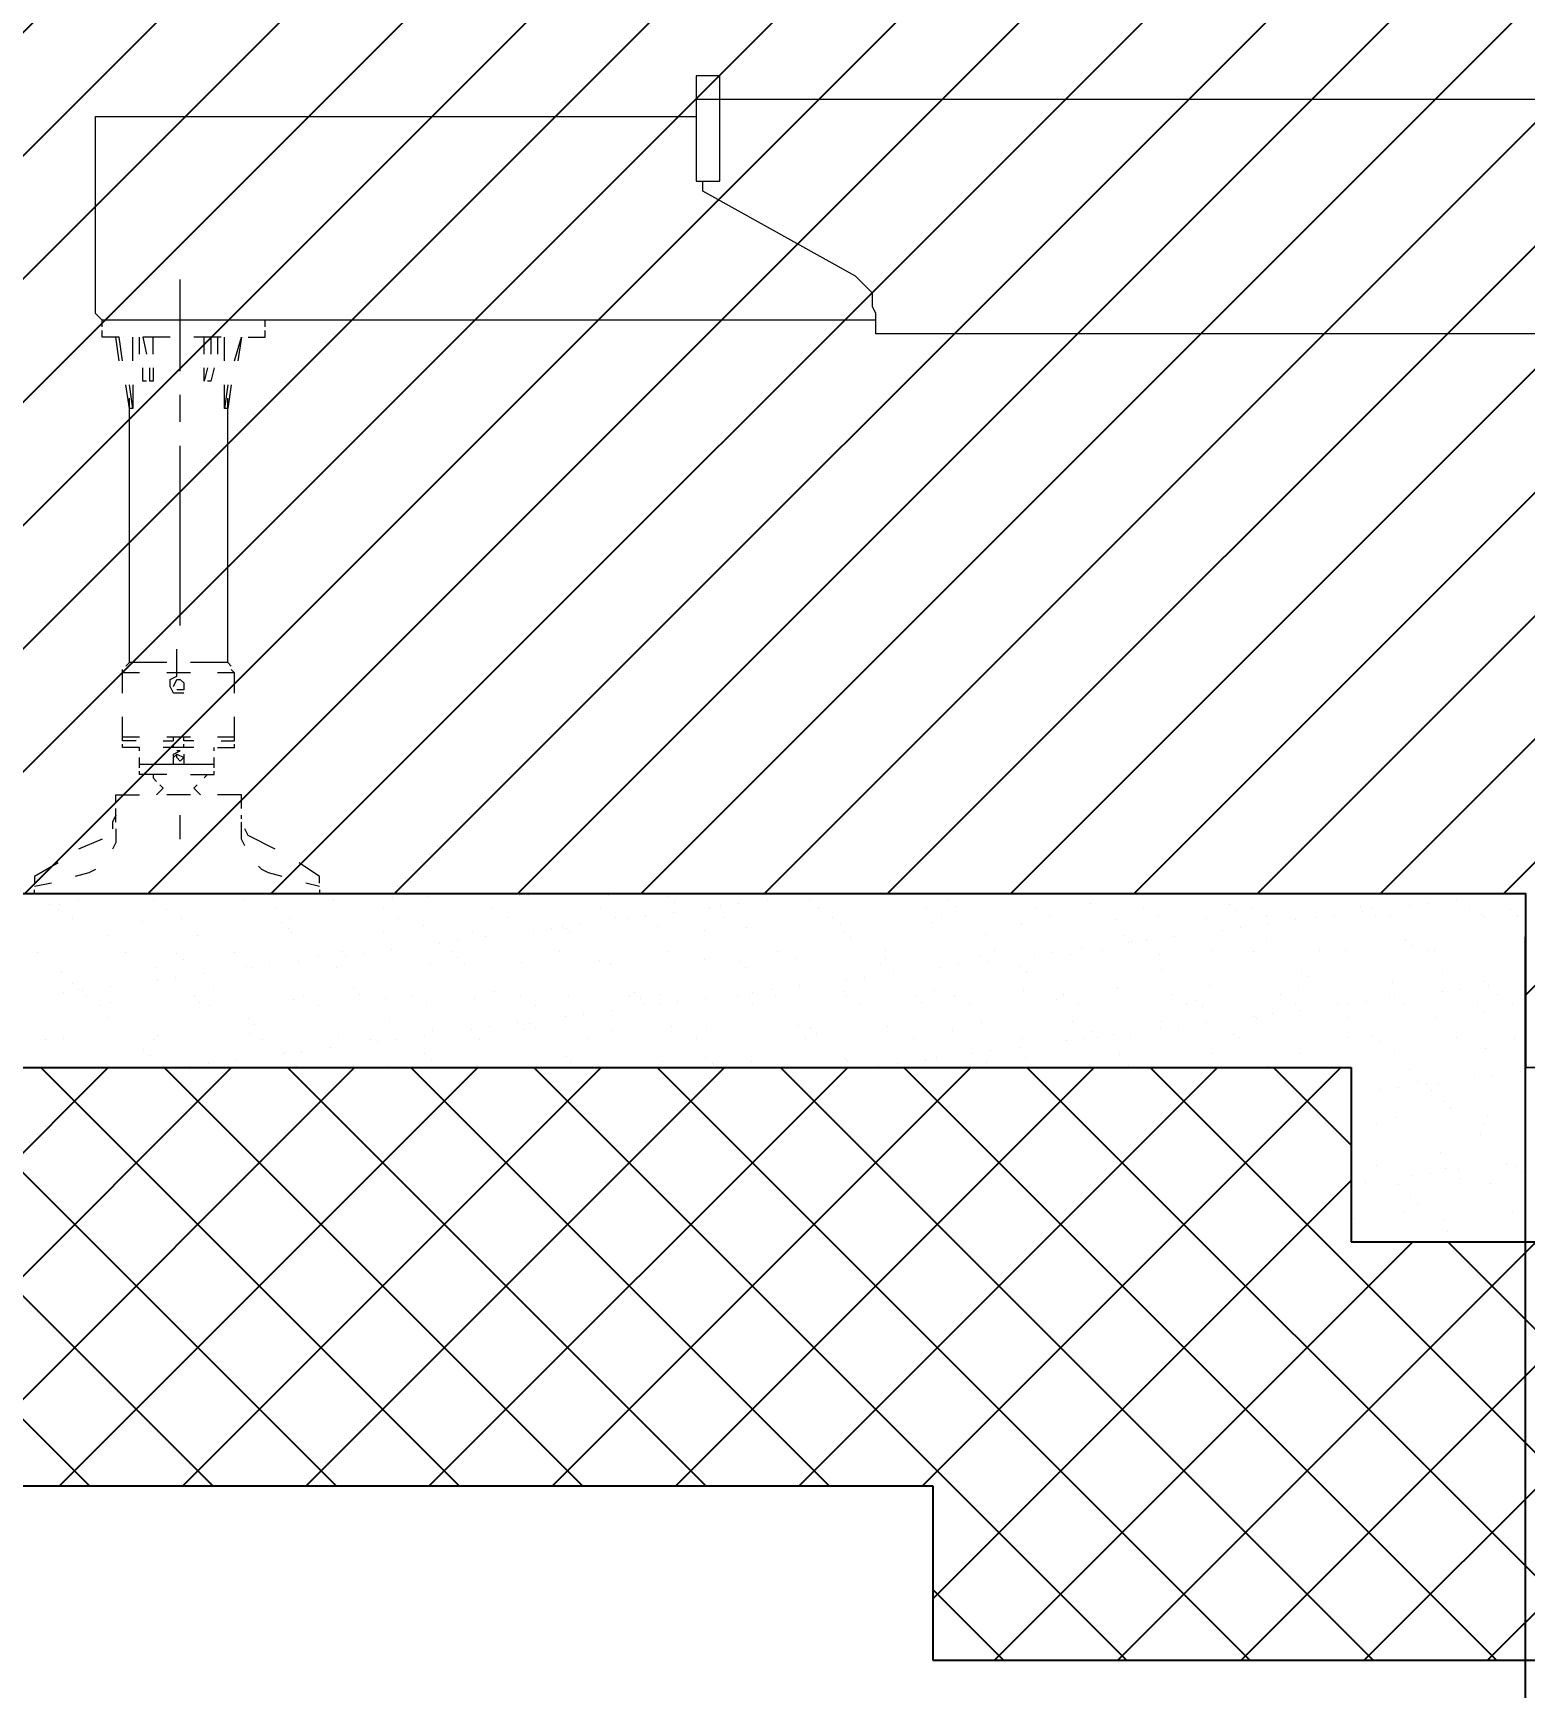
# Model space of a CAD drawing. Header units: metres. Extents: x 668617 to 675126, y 2286318 to 2293677.
# Drawn here: x 672247.863 to 672250.003, y 2287821.657 to 2287824.031 of the extents above; entities that cross this region are included whole.
import ezdxf

# ---------------------------------------------------------------- set-up
doc = ezdxf.new("R2010")
doc.units = ezdxf.units.M
doc.header["$MEASUREMENT"] = 0
doc.layers.add('DMTG_SECCIONES_VIALES', color=250, linetype='Continuous')
doc.styles.get("Standard").update_dxf_attribs({"font": 'arial.ttf'})
doc.dimstyles.get("Standard").update_dxf_attribs({"dimtxt": 0.18, "dimasz": 0.18, "dimexe": 0.18, "dimexo": 0.0625, "dimgap": 0.09, "dimtad": 0, "dimtih": 1, "dimtoh": 1, "dimdec": 4, "dimzin": 0, "dimdsep": 46, "dimtxsty": 'Standard', "dimcen": 0.09, "dimadec": 0, "dimazin": 0, "dimtfac": 1, "dimtdec": 4, "dimtofl": 0, "dimtmove": 0, "dimatfit": 3, "dimfxl": 1, "dimtolj": 1, "dimtzin": 0, "dimarcsym": 0})

# ---------------------------------------------------------------- blocks, each defined once
blk = doc.blocks.new('*D424')
at = {"layer": 'Defpoints', "color": 0, "transparency": 16777216}
for p in [(672246.3035, 2287822.7967), (672250.0035, 2287822.7967), (672250.0035, 2287821.1552)]:
    blk.add_point(p, dxfattribs=at)
at = {"layer": 'DMTG_SECCIONES_VIALES', "color": 0, "lineweight": -2, "transparency": 16777216}
for p, q in [((672246.3035, 2287822.7342), (672246.3035, 2287820.9752)), ((672250.0035, 2287822.7342), (672250.0035, 2287820.9752)), ((672246.4835, 2287821.1552), (672247.8301, 2287821.1552)), ((672249.8235, 2287821.1552), (672248.477, 2287821.1552))]:
    blk.add_line(p, q, dxfattribs=at)
at = {"layer": 'DMTG_SECCIONES_VIALES', "color": 0, "transparency": 16777216}
for points in [[(672246.4835, 2287821.1852), (672246.4835, 2287821.1252), (672246.3035, 2287821.1552)], [(672249.8235, 2287821.1852), (672249.8235, 2287821.1252), (672250.0035, 2287821.1552)]]:
    blk.add_solid(points, dxfattribs=at)
at = {"layer": 'DMTG_SECCIONES_VIALES', "color": 0, "transparency": 16777216, "insert": (672248.1535, 2287821.1552), "char_height": 0.18, "attachment_point": 5}
blk.add_mtext('\\A1;3.70', dxfattribs=at)
blk = doc.blocks.new('_ArchTick')
at = {"color": 0, "linetype": 'ByBlock', "const_width": 0.15}
blk.add_lwpolyline([(-0.5, -0.5), (0.5, 0.5)], dxfattribs=at)
blk = doc.blocks.new('*D402')
at = {"layer": 'Defpoints', "color": 0, "transparency": 16777216}
for p in [(672246.3035, 2287822.7967), (672286.8035, 2287822.7967), (672286.8035, 2287820.242)]:
    blk.add_point(p, dxfattribs=at)
at = {"layer": 'DMTG_SECCIONES_VIALES', "color": 0, "lineweight": -2, "transparency": 16777216}
for p, q in [((672246.3035, 2287822.7342), (672246.3035, 2287820.062)), ((672286.8035, 2287822.7342), (672286.8035, 2287820.062)), ((672246.3035, 2287820.242), (672266.1565, 2287820.242)), ((672286.8035, 2287820.242), (672266.9506, 2287820.242))]:
    blk.add_line(p, q, dxfattribs=at)
at = {"layer": 'DMTG_SECCIONES_VIALES', "color": 0, "lineweight": -2, "transparency": 16777216, "xscale": 0.18, "yscale": 0.18, "zscale": 0.18, "rotation": 180}
blk.add_blockref('_ArchTick', (672246.3035, 2287820.242), dxfattribs=at)
at = {"layer": 'DMTG_SECCIONES_VIALES', "color": 0, "lineweight": -2, "transparency": 16777216, "xscale": 0.18, "yscale": 0.18, "zscale": 0.18}
blk.add_blockref('_ArchTick', (672286.8035, 2287820.242), dxfattribs=at)
at = {"layer": 'DMTG_SECCIONES_VIALES', "color": 0, "transparency": 16777216, "insert": (672266.5535, 2287820.242), "char_height": 0.18, "attachment_point": 5}
blk.add_mtext('\\A1;40.50', dxfattribs=at)

msp = doc.modelspace()

# ---------------------------------------------------------------- hatches: boundary and pattern name
at = {"layer": 'DMTG_SECCIONES_VIALES'}
h = msp.add_hatch(dxfattribs=at)
h.set_pattern_fill('ANSI31', color=51)
h.set_pattern_definition([(45, (672091.9349, 2287760.21828), (-0.08838835, 0.08838835), [])])
h.paths.add_polyline_path([(672259.70355, 2287827.58827), (672246.60757, 2287827.58827), (672246.60757, 2287822.79673), (672250.00355, 2287822.79673), (672250.00355, 2287822.54755), (672259.70355, 2287822.54591)])

# ---------------------------------------------------------------- linework, layer by layer
at = {"layer": 'DMTG_SECCIONES_VIALES', "linetype": 'Continuous', "lineweight": 20}
msp.add_line((672248.0793, 2287822.99627), (672248.0793, 2287822.98167), dxfattribs=at)
at = {"layer": 'DMTG_SECCIONES_VIALES'}
for p, q in [((672246.30355, 2287822.79673), (672250.00355, 2287822.79673)), ((672246.30355, 2287822.54673), (672249.75355, 2287822.54673)), ((672249.75355, 2287822.54673), (672249.75355, 2287822.29673)), ((672249.75355, 2287822.29673), (672259.95355, 2287822.29673)), ((672246.30355, 2287821.94673), (672249.15355, 2287821.94673)), ((672249.15355, 2287821.94673), (672249.15355, 2287821.69673)), ((672249.15355, 2287821.69673), (672260.55355, 2287821.69673))]:
    msp.add_line(p, q, dxfattribs=at)
at = {"layer": 'DMTG_SECCIONES_VIALES', "color": 18, "linetype": 'Continuous', "true_color": 0x000000}
for p, q in [((672247.97637, 2287822.79626), (672247.97637, 2287822.79626)), ((672247.99609, 2287822.79567), (672247.99609, 2287822.79567)), ((672248.98431, 2287822.79631), (672248.98431, 2287822.79631)), ((672247.88753, 2287822.78138), (672247.88753, 2287822.78138)), ((672247.89916, 2287822.77385), (672247.89916, 2287822.77385)), ((672247.9008, 2287822.78125), (672247.9008, 2287822.78125)), ((672247.92817, 2287822.78673), (672247.92817, 2287822.78673)), ((672248.03584, 2287822.78611), (672248.03584, 2287822.78611)), ((672248.05487, 2287822.77413), (672248.05487, 2287822.77413)), ((672248.16672, 2287822.78778), (672248.16672, 2287822.78778)), ((672248.21057, 2287822.77442), (672248.21057, 2287822.77442)), ((672248.29463, 2287822.78717), (672248.29463, 2287822.78717)), ((672248.36628, 2287822.7747), (672248.36628, 2287822.7747)), ((672248.37947, 2287822.79012), (672248.37947, 2287822.79012)), ((672248.42967, 2287822.79203), (672248.42967, 2287822.79203)), ((672248.52199, 2287822.77498), (672248.52199, 2287822.77498)), ((672248.56055, 2287822.7937), (672248.56055, 2287822.7937)), ((672248.57327, 2287822.79414), (672248.57327, 2287822.79414)), ((672248.67769, 2287822.77527), (672248.67769, 2287822.77527)), ((672248.68846, 2287822.79309), (672248.68846, 2287822.79309)), ((672248.77334, 2287822.79242), (672248.77334, 2287822.79242)), ((672248.78256, 2287822.78398), (672248.78256, 2287822.78398)), ((672248.8334, 2287822.77555), (672248.8334, 2287822.77555)), ((672248.84972, 2287822.77859), (672248.84972, 2287822.77859)), ((672248.87575, 2287822.78202), (672248.87575, 2287822.78202)), ((672248.9164, 2287822.78737), (672248.9164, 2287822.78737)), ((672248.97636, 2287822.788), (672248.97636, 2287822.788)), ((672248.98911, 2287822.77583), (672248.98911, 2287822.77583)), ((672249.14482, 2287822.77611), (672249.14482, 2287822.77611)), ((672249.17644, 2287822.78628), (672249.17644, 2287822.78628)), ((672249.18565, 2287822.77784), (672249.18565, 2287822.77784)), ((672249.30052, 2287822.7764), (672249.30052, 2287822.7764)), ((672249.37946, 2287822.78186), (672249.37946, 2287822.78186)), ((672249.45623, 2287822.77668), (672249.45623, 2287822.77668)), ((672249.57953, 2287822.78014), (672249.57953, 2287822.78014)), ((672249.58875, 2287822.7717), (672249.58875, 2287822.7717)), ((672249.61194, 2287822.77696), (672249.61194, 2287822.77696)), ((672249.76764, 2287822.77725), (672249.76764, 2287822.77725)), ((672249.78255, 2287822.77572), (672249.78255, 2287822.77572)), ((672249.83794, 2287822.77924), (672249.83794, 2287822.77924)), ((672249.86397, 2287822.78266), (672249.86397, 2287822.78266)), ((672249.90462, 2287822.78802), (672249.90462, 2287822.78802)), ((672249.92335, 2287822.77753), (672249.92335, 2287822.77753)), ((672249.98263, 2287822.77401), (672249.98263, 2287822.77401)), ((672247.92024, 2287822.76042), (672247.92024, 2287822.76042)), ((672248.01987, 2287822.7564), (672248.01987, 2287822.7564)), ((672248.07595, 2287822.7607), (672248.07595, 2287822.7607)), ((672248.21994, 2287822.75468), (672248.21994, 2287822.75468)), ((672248.23166, 2287822.76098), (672248.23166, 2287822.76098)), ((672248.38737, 2287822.76127), (672248.38737, 2287822.76127)), ((672248.42296, 2287822.75026), (672248.42296, 2287822.75026)), ((672248.54307, 2287822.76155), (672248.54307, 2287822.76155)), ((672248.62304, 2287822.74854), (672248.62304, 2287822.74854)), ((672248.64722, 2287822.75193), (672248.64722, 2287822.75193)), ((672248.69878, 2287822.76183), (672248.69878, 2287822.76183)), ((672248.71513, 2287822.76087), (672248.71513, 2287822.76087)), ((672248.74116, 2287822.7643), (672248.74116, 2287822.7643)), ((672248.75904, 2287822.74849), (672248.75904, 2287822.74849)), ((672248.78181, 2287822.76965), (672248.78181, 2287822.76965)), ((672248.85449, 2287822.76212), (672248.85449, 2287822.76212)), ((672248.88695, 2287822.74788), (672248.88695, 2287822.74788)), ((672249.01019, 2287822.7624), (672249.01019, 2287822.7624)), ((672249.02199, 2287822.75275), (672249.02199, 2287822.75275)), ((672249.15287, 2287822.75441), (672249.15287, 2287822.75441)), ((672249.1659, 2287822.76268), (672249.1659, 2287822.76268)), ((672249.28077, 2287822.7538), (672249.28077, 2287822.7538)), ((672249.32161, 2287822.76297), (672249.32161, 2287822.76297)), ((672249.41582, 2287822.75867), (672249.41582, 2287822.75867)), ((672249.47731, 2287822.76325), (672249.47731, 2287822.76325)), ((672249.5467, 2287822.76034), (672249.5467, 2287822.76034)), ((672249.63302, 2287822.76353), (672249.63302, 2287822.76353)), ((672249.63544, 2287822.75258), (672249.63544, 2287822.75258)), ((672249.6746, 2287822.75972), (672249.6746, 2287822.75972)), ((672249.70335, 2287822.76152), (672249.70335, 2287822.76152)), ((672249.72938, 2287822.76495), (672249.72938, 2287822.76495)), ((672249.77003, 2287822.7703), (672249.77003, 2287822.7703)), ((672249.78873, 2287822.76381), (672249.78873, 2287822.76381)), ((672249.80965, 2287822.76459), (672249.80965, 2287822.76459)), ((672249.94053, 2287822.76626), (672249.94053, 2287822.76626)), ((672249.94444, 2287822.7641), (672249.94444, 2287822.7641)), ((672249.99184, 2287822.76556), (672249.99184, 2287822.76556)), ((672247.97138, 2287822.73665), (672247.97138, 2287822.73665)), ((672248.09929, 2287822.73604), (672248.09929, 2287822.73604)), ((672248.22916, 2287822.74623), (672248.22916, 2287822.74623)), ((672248.23433, 2287822.7409), (672248.23433, 2287822.7409)), ((672248.36521, 2287822.74257), (672248.36521, 2287822.74257)), ((672248.44595, 2287822.72544), (672248.44595, 2287822.72544)), ((672248.47198, 2287822.72886), (672248.47198, 2287822.72886)), ((672248.49312, 2287822.74196), (672248.49312, 2287822.74196)), ((672248.51263, 2287822.73421), (672248.51263, 2287822.73421)), ((672248.58054, 2287822.74316), (672248.58054, 2287822.74316)), ((672248.60657, 2287822.74658), (672248.60657, 2287822.74658)), ((672248.62816, 2287822.74682), (672248.62816, 2287822.74682)), ((672248.63225, 2287822.7401), (672248.63225, 2287822.7401)), ((672248.82606, 2287822.74412), (672248.82606, 2287822.74412)), ((672249.02613, 2287822.7424), (672249.02613, 2287822.7424)), ((672249.03535, 2287822.73396), (672249.03535, 2287822.73396)), ((672249.22915, 2287822.73798), (672249.22915, 2287822.73798)), ((672249.42923, 2287822.73626), (672249.42923, 2287822.73626)), ((672249.43417, 2287822.72608), (672249.43417, 2287822.72608)), ((672249.43844, 2287822.72782), (672249.43844, 2287822.72782)), ((672249.4602, 2287822.72951), (672249.4602, 2287822.72951)), ((672249.50085, 2287822.73486), (672249.50085, 2287822.73486)), ((672249.56876, 2287822.7438), (672249.56876, 2287822.7438)), ((672249.59479, 2287822.74723), (672249.59479, 2287822.74723)), ((672249.63225, 2287822.73184), (672249.63225, 2287822.73184)), ((672249.83232, 2287822.73012), (672249.83232, 2287822.73012)), ((672247.86956, 2287822.71251), (672247.86956, 2287822.71251)), ((672247.99615, 2287822.71206), (672247.99615, 2287822.71206)), ((672248.06964, 2287822.7108), (672248.06964, 2287822.7108)), ((672248.07885, 2287822.70235), (672248.07885, 2287822.70235)), ((672248.15186, 2287822.71234), (672248.15186, 2287822.71234)), ((672248.27266, 2287822.70637), (672248.27266, 2287822.70637)), ((672248.30756, 2287822.71263), (672248.30756, 2287822.71263)), ((672248.31137, 2287822.70772), (672248.31137, 2287822.70772)), ((672248.33739, 2287822.71114), (672248.33739, 2287822.71114)), ((672248.37804, 2287822.7165), (672248.37804, 2287822.7165)), ((672248.46327, 2287822.71291), (672248.46327, 2287822.71291)), ((672248.47273, 2287822.70466), (672248.47273, 2287822.70466)), ((672248.61898, 2287822.71319), (672248.61898, 2287822.71319)), ((672248.77468, 2287822.71348), (672248.77468, 2287822.71348)), ((672248.82665, 2287822.70161), (672248.82665, 2287822.70161)), ((672248.93039, 2287822.71376), (672248.93039, 2287822.71376)), ((672248.95753, 2287822.70328), (672248.95753, 2287822.70328)), ((672249.08543, 2287822.70267), (672249.08543, 2287822.70267)), ((672249.0861, 2287822.71404), (672249.0861, 2287822.71404)), ((672249.22048, 2287822.70754), (672249.22048, 2287822.70754)), ((672249.24181, 2287822.71433), (672249.24181, 2287822.71433)), ((672249.29959, 2287822.70836), (672249.29959, 2287822.70836)), ((672249.32561, 2287822.71179), (672249.32561, 2287822.71179)), ((672249.35136, 2287822.7092), (672249.35136, 2287822.7092)), ((672249.36626, 2287822.71714), (672249.36626, 2287822.71714)), ((672249.39751, 2287822.71461), (672249.39751, 2287822.71461)), ((672249.47926, 2287822.70859), (672249.47926, 2287822.70859)), ((672249.55322, 2287822.71489), (672249.55322, 2287822.71489)), ((672249.61431, 2287822.71346), (672249.61431, 2287822.71346)), ((672249.70893, 2287822.71517), (672249.70893, 2287822.71517)), ((672249.74519, 2287822.71513), (672249.74519, 2287822.71513)), ((672249.84154, 2287822.72168), (672249.84154, 2287822.72168)), ((672249.86463, 2287822.71546), (672249.86463, 2287822.71546)), ((672249.87309, 2287822.71451), (672249.87309, 2287822.71451)), ((672247.90395, 2287822.68491), (672247.90395, 2287822.68491)), ((672248.03899, 2287822.68977), (672248.03899, 2287822.68977)), ((672248.10886, 2287822.68106), (672248.10886, 2287822.68106)), ((672248.16987, 2287822.69144), (672248.16987, 2287822.69144)), ((672248.17678, 2287822.69), (672248.17678, 2287822.69)), ((672248.2028, 2287822.69343), (672248.2028, 2287822.69343)), ((672248.24345, 2287822.69878), (672248.24345, 2287822.69878)), ((672248.29778, 2287822.69083), (672248.29778, 2287822.69083)), ((672248.43282, 2287822.69569), (672248.43282, 2287822.69569)), ((672248.48195, 2287822.69621), (672248.48195, 2287822.69621)), ((672248.5637, 2287822.69736), (672248.5637, 2287822.69736)), ((672248.67575, 2287822.70024), (672248.67575, 2287822.70024)), ((672248.69161, 2287822.69675), (672248.69161, 2287822.69675)), ((672248.87582, 2287822.69852), (672248.87582, 2287822.69852)), ((672248.88504, 2287822.69007), (672248.88504, 2287822.69007)), ((672249.07885, 2287822.6941), (672249.07885, 2287822.6941)), ((672249.09708, 2287822.6817), (672249.09708, 2287822.6817)), ((672249.165, 2287822.69064), (672249.165, 2287822.69064)), ((672249.19102, 2287822.69407), (672249.19102, 2287822.69407)), ((672249.23167, 2287822.69942), (672249.23167, 2287822.69942)), ((672249.27892, 2287822.69238), (672249.27892, 2287822.69238)), ((672249.28813, 2287822.68393), (672249.28813, 2287822.68393)), ((672249.48194, 2287822.68796), (672249.48194, 2287822.68796)), ((672249.68201, 2287822.68624), (672249.68201, 2287822.68624)), ((672249.69123, 2287822.67779), (672249.69123, 2287822.67779)), ((672249.88503, 2287822.68182), (672249.88503, 2287822.68182)), ((672247.9076, 2287822.65456), (672247.9076, 2287822.65456)), ((672247.91933, 2287822.66691), (672247.91933, 2287822.66691)), ((672247.92855, 2287822.65847), (672247.92855, 2287822.65847)), ((672247.93363, 2287822.65799), (672247.93363, 2287822.65799)), ((672247.97427, 2287822.66334), (672247.97427, 2287822.66334)), ((672248.04219, 2287822.67228), (672248.04219, 2287822.67228)), ((672248.06821, 2287822.67571), (672248.06821, 2287822.67571)), ((672248.12235, 2287822.66249), (672248.12235, 2287822.66249)), ((672248.32242, 2287822.66077), (672248.32242, 2287822.66077)), ((672248.52545, 2287822.65635), (672248.52545, 2287822.65635)), ((672248.72552, 2287822.65463), (672248.72552, 2287822.65463)), ((672248.89582, 2287822.65521), (672248.89582, 2287822.65521)), ((672248.92185, 2287822.65863), (672248.92185, 2287822.65863)), ((672248.96249, 2287822.66398), (672248.96249, 2287822.66398)), ((672249.02514, 2287822.6564), (672249.02514, 2287822.6564)), ((672249.03041, 2287822.67292), (672249.03041, 2287822.67292)), ((672249.05643, 2287822.67635), (672249.05643, 2287822.67635)), ((672249.15602, 2287822.65807), (672249.15602, 2287822.65807)), ((672249.28392, 2287822.65746), (672249.28392, 2287822.65746)), ((672249.41897, 2287822.66233), (672249.41897, 2287822.66233)), ((672249.54985, 2287822.66399), (672249.54985, 2287822.66399)), ((672249.67775, 2287822.66338), (672249.67775, 2287822.66338)), ((672249.8128, 2287822.66825), (672249.8128, 2287822.66825)), ((672249.88404, 2287822.65585), (672249.88404, 2287822.65585)), ((672249.91007, 2287822.65928), (672249.91007, 2287822.65928)), ((672249.94368, 2287822.66992), (672249.94368, 2287822.66992)), ((672249.95072, 2287822.66463), (672249.95072, 2287822.66463)), ((672247.93954, 2287822.64865), (672247.93954, 2287822.64865)), ((672247.96063, 2287822.63521), (672247.96063, 2287822.63521)), ((672247.97453, 2287822.64031), (672247.97453, 2287822.64031)), ((672248.09525, 2287822.64893), (672248.09525, 2287822.64893)), ((672248.10244, 2287822.6397), (672248.10244, 2287822.6397)), ((672248.11633, 2287822.6355), (672248.11633, 2287822.6355)), ((672248.23748, 2287822.64456), (672248.23748, 2287822.64456)), ((672248.25095, 2287822.64921), (672248.25095, 2287822.64921)), ((672248.27204, 2287822.63578), (672248.27204, 2287822.63578)), ((672248.33164, 2287822.65233), (672248.33164, 2287822.65233)), ((672248.36836, 2287822.64623), (672248.36836, 2287822.64623)), ((672248.40666, 2287822.6495), (672248.40666, 2287822.6495)), ((672248.42775, 2287822.63606), (672248.42775, 2287822.63606)), ((672248.49627, 2287822.64562), (672248.49627, 2287822.64562)), ((672248.56237, 2287822.64978), (672248.56237, 2287822.64978)), ((672248.58345, 2287822.63635), (672248.58345, 2287822.63635)), ((672248.63131, 2287822.65048), (672248.63131, 2287822.65048)), ((672248.71808, 2287822.65006), (672248.71808, 2287822.65006)), ((672248.73473, 2287822.64619), (672248.73473, 2287822.64619)), ((672248.73916, 2287822.63663), (672248.73916, 2287822.63663)), ((672248.76123, 2287822.63749), (672248.76123, 2287822.63749)), ((672248.76219, 2287822.65215), (672248.76219, 2287822.65215)), ((672248.78726, 2287822.64091), (672248.78726, 2287822.64091)), ((672248.82791, 2287822.64626), (672248.82791, 2287822.64626)), ((672248.87378, 2287822.65034), (672248.87378, 2287822.65034)), ((672248.8901, 2287822.65154), (672248.8901, 2287822.65154)), ((672248.89487, 2287822.63691), (672248.89487, 2287822.63691)), ((672248.92854, 2287822.65021), (672248.92854, 2287822.65021)), ((672249.02949, 2287822.65063), (672249.02949, 2287822.65063)), ((672249.05058, 2287822.63719), (672249.05058, 2287822.63719)), ((672249.12861, 2287822.64849), (672249.12861, 2287822.64849)), ((672249.13783, 2287822.64005), (672249.13783, 2287822.64005)), ((672249.1852, 2287822.65091), (672249.1852, 2287822.65091)), ((672249.20628, 2287822.63748), (672249.20628, 2287822.63748)), ((672249.33163, 2287822.64407), (672249.33163, 2287822.64407)), ((672249.3409, 2287822.65119), (672249.3409, 2287822.65119)), ((672249.36199, 2287822.63776), (672249.36199, 2287822.63776)), ((672249.49661, 2287822.65148), (672249.49661, 2287822.65148)), ((672249.5177, 2287822.63804), (672249.5177, 2287822.63804)), ((672249.53171, 2287822.64235), (672249.53171, 2287822.64235)), ((672249.54092, 2287822.63391), (672249.54092, 2287822.63391)), ((672249.65232, 2287822.65176), (672249.65232, 2287822.65176)), ((672249.6734, 2287822.63833), (672249.6734, 2287822.63833)), ((672249.68154, 2287822.62919), (672249.68154, 2287822.62919)), ((672249.73473, 2287822.63793), (672249.73473, 2287822.63793)), ((672249.74945, 2287822.63813), (672249.74945, 2287822.63813)), ((672249.77548, 2287822.64156), (672249.77548, 2287822.64156)), ((672249.80803, 2287822.65204), (672249.80803, 2287822.65204)), ((672249.81613, 2287822.64691), (672249.81613, 2287822.64691)), ((672249.82911, 2287822.63861), (672249.82911, 2287822.63861)), ((672249.9348, 2287822.63621), (672249.9348, 2287822.63621)), ((672249.96373, 2287822.65232), (672249.96373, 2287822.65232)), ((672249.98482, 2287822.63889), (672249.98482, 2287822.63889)), ((672247.97205, 2287822.61861), (672247.97205, 2287822.61861)), ((672248.17212, 2287822.61689), (672248.17212, 2287822.61689)), ((672248.18133, 2287822.60844), (672248.18133, 2287822.60844)), ((672248.37514, 2287822.61247), (672248.37514, 2287822.61247)), ((672248.51808, 2287822.60547), (672248.51808, 2287822.60547)), ((672248.55873, 2287822.61083), (672248.55873, 2287822.61083)), ((672248.57521, 2287822.61075), (672248.57521, 2287822.61075)), ((672248.62664, 2287822.61977), (672248.62664, 2287822.61977)), ((672248.65267, 2287822.62319), (672248.65267, 2287822.62319)), ((672248.69332, 2287822.62855), (672248.69332, 2287822.62855)), ((672248.77823, 2287822.60633), (672248.77823, 2287822.60633)), ((672248.96068, 2287822.60694), (672248.96068, 2287822.60694)), ((672249.08858, 2287822.60633), (672249.08858, 2287822.60633)), ((672249.22363, 2287822.61119), (672249.22363, 2287822.61119)), ((672249.35451, 2287822.61286), (672249.35451, 2287822.61286)), ((672249.48241, 2287822.61225), (672249.48241, 2287822.61225)), ((672249.5063, 2287822.60612), (672249.5063, 2287822.60612)), ((672249.54695, 2287822.61147), (672249.54695, 2287822.61147)), ((672249.61486, 2287822.62041), (672249.61486, 2287822.62041)), ((672249.61746, 2287822.61712), (672249.61746, 2287822.61712)), ((672249.64089, 2287822.62384), (672249.64089, 2287822.62384)), ((672249.74834, 2287822.61879), (672249.74834, 2287822.61879)), ((672249.87624, 2287822.61817), (672249.87624, 2287822.61817)), ((672249.94402, 2287822.62777), (672249.94402, 2287822.62777)), ((672247.88082, 2287822.58657), (672247.88082, 2287822.58657)), ((672247.9071, 2287822.58856), (672247.9071, 2287822.58856)), ((672248.03653, 2287822.58686), (672248.03653, 2287822.58686)), ((672248.04214, 2287822.59343), (672248.04214, 2287822.59343)), ((672248.17302, 2287822.5951), (672248.17302, 2287822.5951)), ((672248.19224, 2287822.58714), (672248.19224, 2287822.58714)), ((672248.30093, 2287822.59449), (672248.30093, 2287822.59449)), ((672248.34794, 2287822.58742), (672248.34794, 2287822.58742)), ((672248.35747, 2287822.58433), (672248.35747, 2287822.58433)), ((672248.38349, 2287822.58776), (672248.38349, 2287822.58776)), ((672248.42414, 2287822.59311), (672248.42414, 2287822.59311)), ((672248.43597, 2287822.59935), (672248.43597, 2287822.59935)), ((672248.49205, 2287822.60205), (672248.49205, 2287822.60205)), ((672248.50365, 2287822.58771), (672248.50365, 2287822.58771)), ((672248.56685, 2287822.60102), (672248.56685, 2287822.60102)), ((672248.58443, 2287822.6023), (672248.58443, 2287822.6023)), ((672248.65936, 2287822.58799), (672248.65936, 2287822.58799)), ((672248.69476, 2287822.60041), (672248.69476, 2287822.60041)), ((672248.81507, 2287822.58827), (672248.81507, 2287822.58827)), ((672248.8298, 2287822.60527), (672248.8298, 2287822.60527)), ((672248.97077, 2287822.58855), (672248.97077, 2287822.58855)), ((672248.97831, 2287822.60461), (672248.97831, 2287822.60461)), ((672248.98752, 2287822.59616), (672248.98752, 2287822.59616)), ((672249.12648, 2287822.58884), (672249.12648, 2287822.58884)), ((672249.18133, 2287822.60019), (672249.18133, 2287822.60019)), ((672249.28219, 2287822.58912), (672249.28219, 2287822.58912)), ((672249.34569, 2287822.58497), (672249.34569, 2287822.58497)), ((672249.37171, 2287822.5884), (672249.37171, 2287822.5884)), ((672249.3814, 2287822.59847), (672249.3814, 2287822.59847)), ((672249.39062, 2287822.59003), (672249.39062, 2287822.59003)), ((672249.41236, 2287822.59375), (672249.41236, 2287822.59375)), ((672249.43789, 2287822.5894), (672249.43789, 2287822.5894)), ((672249.48027, 2287822.60269), (672249.48027, 2287822.60269)), ((672249.58442, 2287822.59405), (672249.58442, 2287822.59405)), ((672249.5936, 2287822.58969), (672249.5936, 2287822.58969)), ((672249.74931, 2287822.58997), (672249.74931, 2287822.58997)), ((672249.78449, 2287822.59233), (672249.78449, 2287822.59233)), ((672249.79371, 2287822.58389), (672249.79371, 2287822.58389)), ((672249.90502, 2287822.59025), (672249.90502, 2287822.59025)), ((672249.98752, 2287822.58791), (672249.98752, 2287822.58791)), ((672248.02181, 2287822.573), (672248.02181, 2287822.573)), ((672248.03103, 2287822.56456), (672248.03103, 2287822.56456)), ((672248.22288, 2287822.56661), (672248.22288, 2287822.56661)), ((672248.22483, 2287822.56858), (672248.22483, 2287822.56858)), ((672248.2489, 2287822.57004), (672248.2489, 2287822.57004)), ((672248.28955, 2287822.57539), (672248.28955, 2287822.57539)), ((672248.42491, 2287822.56687), (672248.42491, 2287822.56687)), ((672248.43412, 2287822.55842), (672248.43412, 2287822.55842)), ((672248.62793, 2287822.56244), (672248.62793, 2287822.56244)), ((672248.828, 2287822.56073), (672248.828, 2287822.56073)), ((672249.02829, 2287822.56006), (672249.02829, 2287822.56006)), ((672249.14318, 2287822.55831), (672249.14318, 2287822.55831)), ((672249.15917, 2287822.56173), (672249.15917, 2287822.56173)), ((672249.2111, 2287822.56725), (672249.2111, 2287822.56725)), ((672249.23712, 2287822.57068), (672249.23712, 2287822.57068)), ((672249.27777, 2287822.57603), (672249.27777, 2287822.57603)), ((672249.28707, 2287822.56112), (672249.28707, 2287822.56112)), ((672249.42212, 2287822.56598), (672249.42212, 2287822.56598)), ((672249.553, 2287822.56765), (672249.553, 2287822.56765)), ((672249.6809, 2287822.56704), (672249.6809, 2287822.56704)), ((672249.81595, 2287822.57191), (672249.81595, 2287822.57191)), ((672249.94683, 2287822.57358), (672249.94683, 2287822.57358)), ((672248.08829, 2287822.54889), (672248.08829, 2287822.54889)), ((672248.11431, 2287822.55232), (672248.11431, 2287822.55232)), ((672248.15496, 2287822.55767), (672248.15496, 2287822.55767)), ((672248.24063, 2287822.54822), (672248.24063, 2287822.54822)), ((672248.37151, 2287822.54989), (672248.37151, 2287822.54989)), ((672248.49942, 2287822.54928), (672248.49942, 2287822.54928)), ((672248.63446, 2287822.55414), (672248.63446, 2287822.55414)), ((672248.76534, 2287822.55581), (672248.76534, 2287822.55581)), ((672248.83722, 2287822.55228), (672248.83722, 2287822.55228)), ((672248.89324, 2287822.5552), (672248.89324, 2287822.5552)), ((672249.03102, 2287822.5563), (672249.03102, 2287822.5563)), ((672249.07651, 2287822.54954), (672249.07651, 2287822.54954)), ((672249.10253, 2287822.55296), (672249.10253, 2287822.55296)), ((672249.23109, 2287822.55459), (672249.23109, 2287822.55459)), ((672249.43412, 2287822.55017), (672249.43412, 2287822.55017)), ((672249.63419, 2287822.54845), (672249.63419, 2287822.54845)), ((672249.83721, 2287822.54403), (672249.83721, 2287822.54403)), ((672249.95617, 2287822.53589), (672249.95617, 2287822.53589)), ((672249.99682, 2287822.54124), (672249.99682, 2287822.54124)), ((672249.79555, 2287822.51474), (672249.79555, 2287822.51474)), ((672249.82158, 2287822.51817), (672249.82158, 2287822.51817)), ((672249.84841, 2287822.52684), (672249.84841, 2287822.52684)), ((672249.86223, 2287822.52352), (672249.86223, 2287822.52352)), ((672249.86949, 2287822.5134), (672249.86949, 2287822.5134)), ((672249.87939, 2287822.52183), (672249.87939, 2287822.52183)), ((672249.93014, 2287822.53246), (672249.93014, 2287822.53246)), ((672249.88698, 2287822.49842), (672249.88698, 2287822.49842)), ((672249.89619, 2287822.48998), (672249.89619, 2287822.48998)), ((672249.78969, 2287822.46476), (672249.78969, 2287822.46476)), ((672249.8191, 2287822.47556), (672249.8191, 2287822.47556)), ((672249.9454, 2287822.46505), (672249.9454, 2287822.46505)), ((672249.94998, 2287822.47723), (672249.94998, 2287822.47723)), ((672249.93969, 2287822.45012), (672249.93969, 2287822.45012)), ((672249.75464, 2287822.4261), (672249.75464, 2287822.4261)), ((672249.88254, 2287822.42549), (672249.88254, 2287822.42549)), ((672249.78939, 2287822.40624), (672249.78939, 2287822.40624)), ((672249.86768, 2287822.39478), (672249.86768, 2287822.39478)), ((672249.88879, 2287822.40163), (672249.88879, 2287822.40163)), ((672249.90833, 2287822.40013), (672249.90833, 2287822.40013)), ((672249.97624, 2287822.40907), (672249.97624, 2287822.40907)), ((672249.98946, 2287822.40452), (672249.98946, 2287822.40452)), ((672249.99867, 2287822.39607), (672249.99867, 2287822.39607)), ((672250.00227, 2287822.4125), (672250.00227, 2287822.4125)), ((672249.75417, 2287822.38792), (672249.75417, 2287822.38792)), ((672249.77374, 2287822.38241), (672249.77374, 2287822.38241)), ((672249.82225, 2287822.37922), (672249.82225, 2287822.37922)), ((672249.84165, 2287822.39135), (672249.84165, 2287822.39135)), ((672249.90987, 2287822.3882), (672249.90987, 2287822.3882)), ((672249.95313, 2287822.38089), (672249.95313, 2287822.38089)), ((672249.83915, 2287822.36063), (672249.83915, 2287822.36063)), ((672249.84837, 2287822.35219), (672249.84837, 2287822.35219)), ((672249.75779, 2287822.32976), (672249.75779, 2287822.32976)), ((672249.83007, 2287822.33956), (672249.83007, 2287822.33956)), ((672249.88569, 2287822.32915), (672249.88569, 2287822.32915)), ((672249.98578, 2287822.33984), (672249.98578, 2287822.33984)), ((672249.89187, 2287822.31233), (672249.89187, 2287822.31233))]:
    msp.add_line(p, q, dxfattribs=at)
at = {"layer": 'DMTG_SECCIONES_VIALES', "color": 252, "linetype": 'Continuous', "true_color": 0x939598}
for p, q in [((672247.94426, 2287821.94673), (672247.34426, 2287822.54673)), ((672247.37095, 2287821.94673), (672247.97095, 2287822.54673)), ((672248.12103, 2287821.94673), (672247.52103, 2287822.54673)), ((672247.54773, 2287821.94673), (672248.14773, 2287822.54673)), ((672248.29781, 2287821.94673), (672247.69781, 2287822.54673)), ((672247.7245, 2287821.94673), (672248.3245, 2287822.54673)), ((672248.47459, 2287821.94673), (672247.87459, 2287822.54673)), ((672247.90128, 2287821.94673), (672248.50128, 2287822.54673)), ((672248.65136, 2287821.94673), (672248.05136, 2287822.54673)), ((672248.07806, 2287821.94673), (672248.67806, 2287822.54673)), ((672248.82814, 2287821.94673), (672248.22814, 2287822.54673)), ((672248.25483, 2287821.94673), (672248.85483, 2287822.54673)), ((672249.00492, 2287821.94673), (672248.40492, 2287822.54673)), ((672248.43161, 2287821.94673), (672249.03161, 2287822.54673)), ((672249.43169, 2287821.69673), (672248.58169, 2287822.54673)), ((672248.60839, 2287821.94673), (672249.20839, 2287822.54673)), ((672249.60847, 2287821.69673), (672248.75847, 2287822.54673)), ((672248.78516, 2287821.94673), (672249.38516, 2287822.54673)), ((672249.78525, 2287821.69673), (672248.93525, 2287822.54673)), ((672248.96194, 2287821.94673), (672249.56194, 2287822.54673)), ((672249.96202, 2287821.69673), (672249.11202, 2287822.54673)), ((672249.13872, 2287821.94673), (672249.73872, 2287822.54673)), ((672250.1388, 2287821.69673), (672249.2888, 2287822.54673)), ((672250.31558, 2287821.69673), (672249.46558, 2287822.54673)), ((672249.75355, 2287822.43553), (672249.64235, 2287822.54673)), ((672249.15355, 2287821.78479), (672249.75355, 2287822.38479)), ((672249.24227, 2287821.69673), (672249.84227, 2287822.29673)), ((672249.41905, 2287821.69673), (672250.01905, 2287822.29673)), ((672249.59582, 2287821.69673), (672250.19582, 2287822.29673)), ((672249.7726, 2287821.69673), (672250.3726, 2287822.29673)), ((672250.49235, 2287821.69673), (672249.89235, 2287822.29673)), ((672249.94938, 2287821.69673), (672250.54938, 2287822.29673)), ((672249.25492, 2287821.69673), (672249.15355, 2287821.7981))]:
    msp.add_line(p, q, dxfattribs=at)
at = {"layer": 'DMTG_SECCIONES_VIALES', "color": 51}
msp.add_lwpolyline([(672246.60757, 2287822.79673), (672250.00355, 2287822.79673), (672250.00355, 2287822.54755), (672259.70355, 2287822.54591), (672259.70355, 2287827.58827), (672246.60757, 2287827.58827)], close=True, dxfattribs=at)
at = {"layer": 'DMTG_SECCIONES_VIALES', "linetype": 'Continuous', "lineweight": 20}
for points in [[(672248.84825, 2287823.96924), (672248.81418, 2287823.96924), (672248.81418, 2287823.81837), (672248.84825, 2287823.81837)], [(672248.0793, 2287822.9914), (672248.07444, 2287822.98653), (672248.06957, 2287822.9914), (672248.06957, 2287822.99627)]]:
    msp.add_lwpolyline(points, close=True, dxfattribs=at)
for points in [[(672250.84974, 2287823.93517), (672248.81418, 2287823.93517)], [(672249.07211, 2287823.61883), (672247.9625, 2287823.61883), (672247.95277, 2287823.62857), (672247.95277, 2287823.91084), (672248.81418, 2287823.91084)], [(672250.86434, 2287823.59937), (672249.07211, 2287823.59937), (672249.07211, 2287823.62857), (672249.06725, 2287823.6383), (672249.06725, 2287823.65777), (672249.04291, 2287823.6821), (672248.82391, 2287823.80377), (672248.82391, 2287823.81837)], [(672248.07444, 2287823.54583), (672248.07444, 2287823.67723)], [(672247.9625, 2287823.6091), (672247.9625, 2287823.61883)], [(672247.9917, 2287823.56043), (672247.98683, 2287823.5945), (672247.9625, 2287823.5945), (672247.9625, 2287823.60423)], [(672248.17177, 2287823.5945), (672248.1961, 2287823.5945), (672248.1961, 2287823.60423)], [(672248.1961, 2287823.6091), (672248.1961, 2287823.61883)], [(672247.98683, 2287823.56043), (672247.98197, 2287823.5945)], [(672248.0063, 2287823.56043), (672248.0063, 2287823.5945)], [(672248.01604, 2287823.57017), (672248.01604, 2287823.5945)], [(672248.05984, 2287823.5945), (672248.0209, 2287823.5945), (672248.02577, 2287823.57017)], [(672248.0355, 2287823.57017), (672248.0355, 2287823.5945)], [(672248.13284, 2287823.5945), (672248.0939, 2287823.5945)], [(672248.1085, 2287823.57017), (672248.1085, 2287823.5945)], [(672248.11824, 2287823.5945), (672248.11824, 2287823.57017)], [(672248.12797, 2287823.5945), (672248.12797, 2287823.57017)], [(672248.1377, 2287823.56043), (672248.1377, 2287823.5945)], [(672248.1523, 2287823.56043), (672248.16204, 2287823.5945), (672248.15717, 2287823.56043)], [(672248.02577, 2287823.53123), (672248.0209, 2287823.53123), (672248.0209, 2287823.5507)], [(672248.0355, 2287823.5507), (672248.0355, 2287823.53123), (672248.03064, 2287823.53123), (672248.03064, 2287823.5507)], [(672248.11337, 2287823.5507), (672248.1085, 2287823.53123), (672248.1085, 2287823.5507)], [(672248.1231, 2287823.5507), (672248.11824, 2287823.53123), (672248.11337, 2287823.53123)], [(672248.0063, 2287823.4923), (672248.00144, 2287823.4923), (672247.99657, 2287823.52636)], [(672248.0063, 2287823.52636), (672248.0063, 2287823.4923), (672248.00144, 2287823.52636)], [(672248.07444, 2287823.47283), (672248.07444, 2287823.51176)], [(672248.14257, 2287823.52636), (672248.1377, 2287823.4923)], [(672248.14744, 2287823.52636), (672248.14257, 2287823.4923), (672248.1377, 2287823.4923), (672248.1377, 2287823.52636)], [(672248.05497, 2287823.12767), (672248.00144, 2287823.12767), (672248.00144, 2287823.5069)], [(672248.14744, 2287823.1228), (672248.14257, 2287823.12767), (672248.14257, 2287823.5069)], [(672248.07444, 2287823.18083), (672248.07444, 2287823.43876)], [(672248.00144, 2287823.12767), (672247.99657, 2287823.1228)], [(672248.06957, 2287823.10783), (672248.06957, 2287823.14676)], [(672248.14257, 2287823.12767), (672248.08904, 2287823.12767)], [(672247.9917, 2287823.08387), (672247.9917, 2287823.11794)], [(672248.01604, 2287823.11307), (672247.9917, 2287823.11307)], [(672248.08904, 2287823.11307), (672248.05497, 2287823.11307)], [(672248.0793, 2287823.08387), (672248.0647, 2287823.08387), (672248.05984, 2287823.0936), (672248.05984, 2287823.10333), (672248.06957, 2287823.1082)], [(672248.1523, 2287823.11307), (672248.12797, 2287823.11307)], [(672248.1523, 2287823.08387), (672248.1523, 2287823.11307), (672248.14744, 2287823.11794)], [(672248.0647, 2287823.0936), (672248.06957, 2287823.10333), (672248.07444, 2287823.10333), (672248.0793, 2287823.09847), (672248.0793, 2287823.08873), (672248.06957, 2287823.08873)], [(672248.01117, 2287823.01573), (672247.9917, 2287823.01573), (672247.9917, 2287823.0498)], [(672248.13284, 2287823.01573), (672248.1523, 2287823.01573), (672248.1523, 2287823.0498)], [(672248.01604, 2287823.0206), (672247.9917, 2287823.0206)], [(672248.01604, 2287823.00113), (672248.01604, 2287823.006), (672247.9917, 2287823.006), (672247.9917, 2287823.01087)], [(672248.0501, 2287823.01573), (672248.0647, 2287823.01573), (672248.0647, 2287823.0206)], [(672248.08904, 2287823.0206), (672248.05497, 2287823.0206)], [(672248.0647, 2287823.006), (672248.0647, 2287823.01087)], [(672248.0939, 2287823.01573), (672248.0793, 2287823.01573), (672248.0793, 2287823.0206)], [(672248.0793, 2287823.006), (672248.0793, 2287823.01087)], [(672248.1523, 2287823.0206), (672248.12797, 2287823.0206)], [(672248.12797, 2287823.006), (672248.1523, 2287823.006), (672248.1523, 2287823.01087)], [(672248.01604, 2287822.9768), (672248.01604, 2287822.9914)], [(672248.0939, 2287823.006), (672248.0501, 2287823.006)], [(672248.0647, 2287822.98167), (672248.0647, 2287822.99627), (672248.07444, 2287823.00113), (672248.06957, 2287823.00113)], [(672248.0647, 2287822.9914), (672248.06957, 2287822.99627)], [(672248.1231, 2287823.00113), (672248.1231, 2287823.006)], [(672248.1231, 2287822.9768), (672248.1231, 2287822.9914)], [(672248.1231, 2287822.98167), (672248.01604, 2287822.98167)], [(672248.05497, 2287822.96707), (672248.01604, 2287822.96707), (672248.01604, 2287822.97193)], [(672248.0355, 2287822.96707), (672248.0355, 2287822.9622), (672248.04037, 2287822.95733)], [(672248.08904, 2287822.96707), (672248.1231, 2287822.96707), (672248.1231, 2287822.97193)], [(672248.1085, 2287822.9622), (672248.11337, 2287822.96707)], [(672247.98197, 2287822.92813), (672247.98197, 2287822.93787), (672248.01604, 2287822.93787)], [(672248.04037, 2287822.93787), (672248.0501, 2287822.9476), (672248.04524, 2287822.95247)], [(672248.08904, 2287822.93787), (672248.05497, 2287822.93787)], [(672248.09877, 2287822.95247), (672248.0939, 2287822.9476), (672248.10364, 2287822.93787)], [(672248.16204, 2287822.9184), (672248.16204, 2287822.93787), (672248.12797, 2287822.93787)], [(672247.98197, 2287822.89893), (672247.98197, 2287822.9184)], [(672247.98197, 2287822.90867), (672247.9771, 2287822.89893), (672247.9771, 2287822.8892)], [(672248.07444, 2287822.8746), (672248.07444, 2287822.90867)], [(672248.16204, 2287822.9038), (672248.16204, 2287822.90867)], [(672248.1669, 2287822.86487), (672248.16204, 2287822.8746), (672248.16204, 2287822.89893)], [(672247.9625, 2287822.8746), (672247.92843, 2287822.86)], [(672247.98197, 2287822.8892), (672247.98197, 2287822.86973), (672247.9771, 2287822.86)], [(672248.2107, 2287822.86), (672248.17177, 2287822.87947), (672248.1669, 2287822.8892)], [(672247.89923, 2287822.84053), (672247.86517, 2287822.82106), (672247.86517, 2287822.81133)], [(672247.95277, 2287822.8308), (672247.94303, 2287822.82593), (672247.92357, 2287822.82106)], [(672248.22044, 2287822.82106), (672248.20097, 2287822.82593), (672248.19124, 2287822.8308), (672248.18637, 2287822.83566)], [(672248.27397, 2287822.81133), (672248.27397, 2287822.82106), (672248.24477, 2287822.84053)], [(672247.8895, 2287822.81133), (672247.86517, 2287822.80646)], [(672248.27397, 2287822.8016), (672248.27397, 2287822.79673), (672247.86517, 2287822.79673), (672247.86517, 2287822.8016)], [(672248.27397, 2287822.80646), (672248.2545, 2287822.81133)]]:
    msp.add_lwpolyline(points, dxfattribs=at)

# ---------------------------------------------------------------- dimensions: what is measured, and where the dimension line sits
at = {"layer": 'DMTG_SECCIONES_VIALES'}
for base, p2, override, picture, middle in [((672286.80355, 2287820.242), (672286.80355, 2287822.79673), {"dimdec": 2, "dimblk1": 'ArchTick', "dimblk2": 'ArchTick', "dimsah": 1}, '*D402', (672266.55355, 2287820.242)), ((672250.00355, 2287821.15524), (672250.00355, 2287822.79673), {"dimdec": 2}, '*D424', (672248.15355, 2287821.15524))]:
    dim = msp.add_linear_dim(base=base, p1=(672246.30355, 2287822.79673), p2=p2, dimstyle='Standard', override=override, dxfattribs=at)
    dim.commit()
    dim.dimension.update_dxf_attribs({"geometry": picture, "text_midpoint": middle})

doc.saveas('drawing.dxf')
